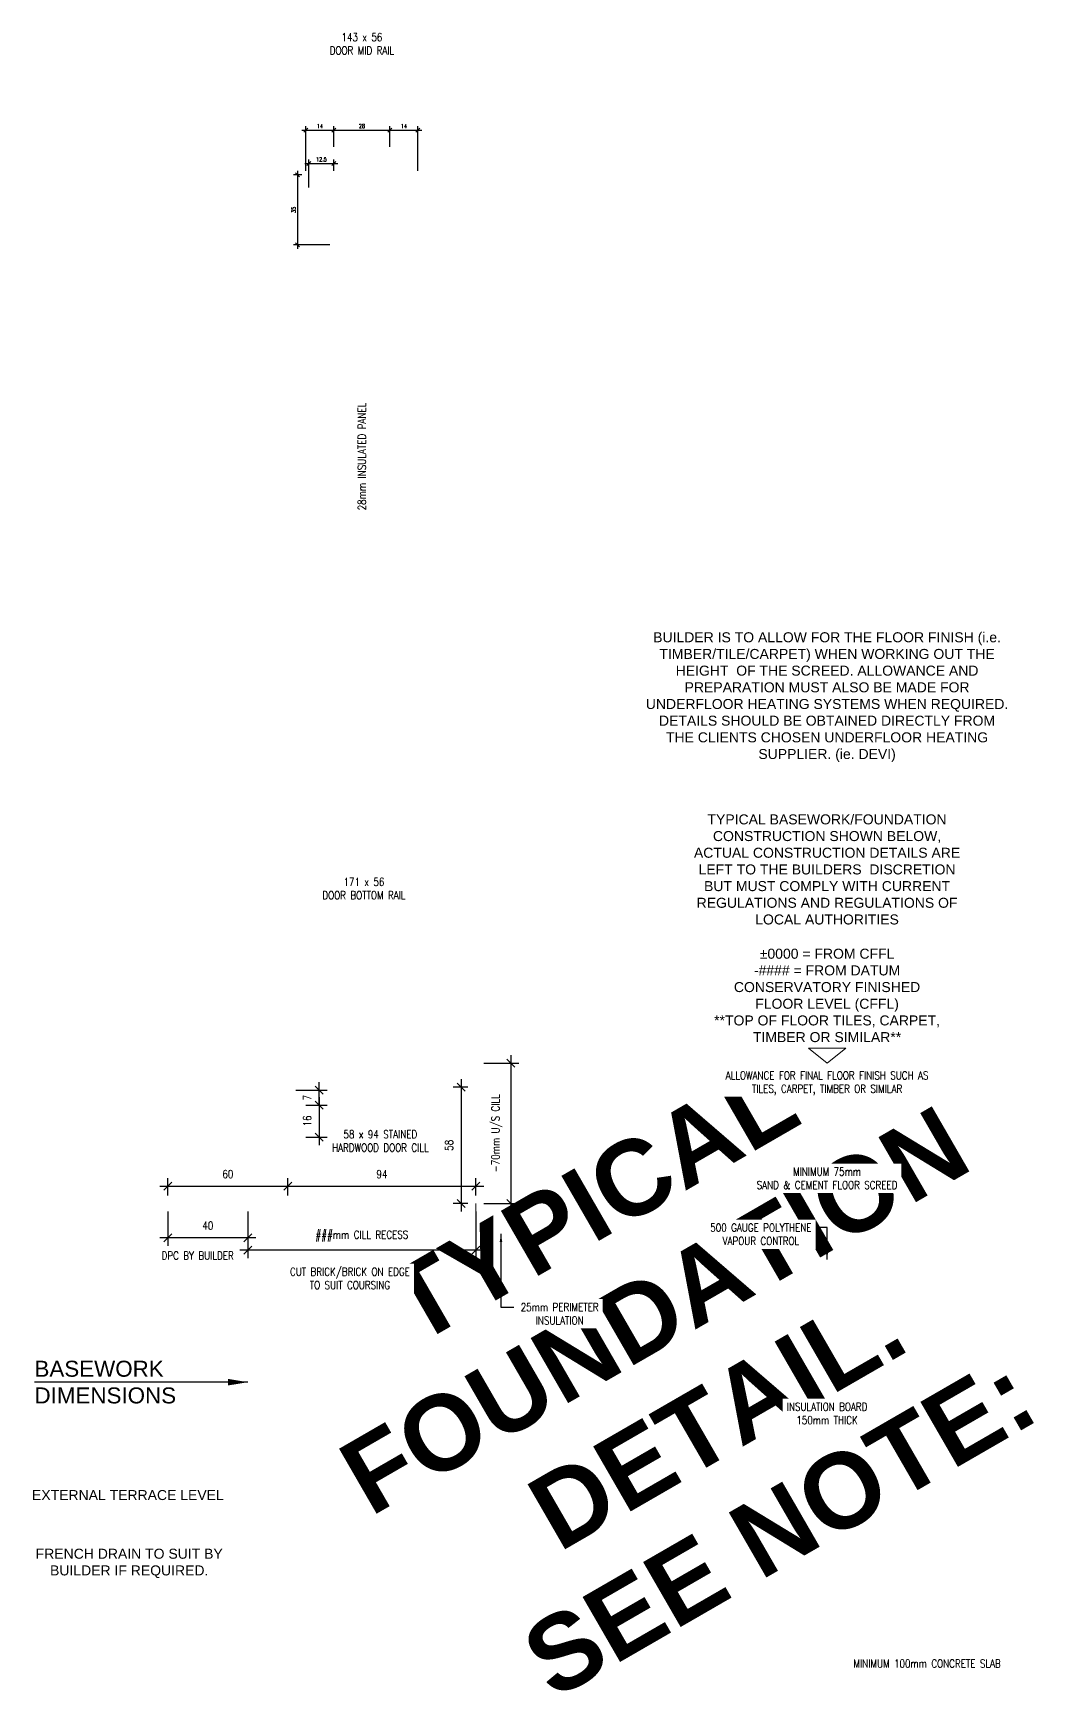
# Model space of a CAD drawing. Header units: millimetres. Extents: x -38686 to 870903, y -23218 to 232707.
# Drawn here: x 867910 to 868410, y 229037 to 229865 of the extents above; entities that cross this region are included whole.
import ezdxf

# ---------------------------------------------------------------- set-up
doc = ezdxf.new("R2010")
doc.units = ezdxf.units.MM
doc.header["$LTSCALE"] = 10
doc.header["$PDMODE"] = 35
doc.header["$PDSIZE"] = 50
doc.layers.add('44 - Detail Text', color=7, linetype='Continuous')
doc.styles.add('1-1', font='romans.shx', dxfattribs={"width": 0.8, "height": 2})
doc.styles.add('1-2', font='romans.shx', dxfattribs={"width": 0.8, "height": 4})
doc.styles.add('1-5', font='romans.shx', dxfattribs={"width": 0.8, "height": 10})
doc.styles.add('CGBOLD', font='arialbd.ttf')
doc.styles.add('Title1', font='ARIALN.TTF', dxfattribs={"height": 3})
doc.dimstyles.new('1-1', dxfattribs={"dimtxt": 2, "dimasz": 2, "dimexe": 2, "dimexo": 2, "dimgap": 1, "dimtad": 1, "dimdec": 0, "dimrnd": 0.5, "dimzin": 0, "dimdsep": 46, "dimtxsty": '1-1', "dimblk": 'OBLIQUE', "dimcen": 2, "dimdle": 2, "dimclrd": 251, "dimclre": 251, "dimclrt": 251, "dimadec": 0, "dimazin": 0, "dimtfac": 1, "dimtdec": 0, "dimtmove": 1, "dimatfit": 3, "dimfxl": 1, "dimtolj": 1, "dimtzin": 0, "dimlwd": 25, "dimarcsym": 0})
doc.dimstyles.new('1-2', dxfattribs={"dimtxt": 4, "dimasz": 4, "dimexe": 4, "dimexo": 4, "dimgap": 4, "dimtad": 1, "dimdec": 0, "dimzin": 0, "dimdsep": 46, "dimtxsty": '1-2', "dimblk": 'OBLIQUE', "dimcen": 4, "dimdle": 4, "dimclrd": 251, "dimclre": 251, "dimclrt": 251, "dimadec": 0, "dimazin": 0, "dimtfac": 1, "dimtdec": 0, "dimtix": 1, "dimtmove": 1, "dimatfit": 3, "dimfxl": 1, "dimtolj": 1, "dimtzin": 0, "dimlwd": 25, "dimarcsym": 0})
doc.dimstyles.new('1-5', dxfattribs={"dimtxt": 10, "dimasz": 10, "dimexe": 10, "dimexo": 10, "dimgap": 10, "dimtad": 1, "dimdec": 0, "dimzin": 0, "dimdsep": 46, "dimtxsty": '1-5', "dimblk": 'OBLIQUE', "dimcen": 10, "dimdle": 10, "dimclrd": 251, "dimclre": 251, "dimclrt": 251, "dimadec": 0, "dimazin": 0, "dimtfac": 1, "dimtdec": 0, "dimtix": 1, "dimtmove": 1, "dimatfit": 3, "dimfxl": 1, "dimtolj": 1, "dimtzin": 0, "dimlwd": 25, "dimarcsym": 0})

# ---------------------------------------------------------------- blocks, each defined once
blk = doc.blocks.new('_Oblique')
at = {"color": 0, "linetype": 'ByBlock', "lineweight": -2}
blk.add_line((-0.5, -0.5), (0.5, 0.5), dxfattribs=at)
blk = doc.blocks.new('*D1848')
at = {"layer": '44 - Detail Text', "color": 251, "lineweight": -2, "transparency": 16777216}
for p, q in [((868036.86, 229284.35), (868036.86, 229292.96)), ((868130.86, 229284.35), (868130.86, 229292.96))]:
    blk.add_line(p, q, dxfattribs=at)
at = {"layer": '44 - Detail Text', "color": 251, "lineweight": 25, "transparency": 16777216}
blk.add_line((868032.86, 229288.96), (868134.86, 229288.96), dxfattribs=at)
at = {"layer": 'Defpoints', "color": 0, "transparency": 16777216}
for p in [(868130.86, 229288.96), (868036.86, 229280.35), (868130.86, 229280.35)]:
    blk.add_point(p, dxfattribs=at)
at = {"layer": '44 - Detail Text', "color": 251, "lineweight": 25, "transparency": 16777216, "xscale": 4, "yscale": 4, "zscale": 4, "rotation": 180}
blk.add_blockref('_Oblique', (868036.86, 229288.96), dxfattribs=at)
at = {"layer": '44 - Detail Text', "color": 251, "lineweight": 25, "transparency": 16777216, "xscale": 4, "yscale": 4, "zscale": 4}
blk.add_blockref('_Oblique', (868130.86, 229288.96), dxfattribs=at)
at = {"layer": '44 - Detail Text', "color": 251, "lineweight": 9, "transparency": 16777216, "insert": (868083.86, 229294.96), "char_height": 4, "attachment_point": 5, "style": '1-2'}
blk.add_mtext('\\A1;94', dxfattribs=at)
blk = doc.blocks.new('*D1992')
at = {"layer": '44 - Detail Text', "color": 251, "lineweight": 25, "ltscale": 10, "transparency": 16777216}
blk.add_line((868123.4, 229342.35), (868123.4, 229276.35), dxfattribs=at)
at = {"layer": '44 - Detail Text', "color": 251, "lineweight": -2, "ltscale": 10, "transparency": 16777216}
for p, q in [((868126.86, 229338.35), (868119.4, 229338.35)), ((868126.86, 229280.35), (868119.4, 229280.35))]:
    blk.add_line(p, q, dxfattribs=at)
at = {"layer": 'Defpoints', "color": 0, "ltscale": 10, "transparency": 16777216}
for p in [(868130.86, 229338.35), (868123.4, 229280.35), (868130.86, 229280.35)]:
    blk.add_point(p, dxfattribs=at)
at = {"layer": '44 - Detail Text', "color": 251, "lineweight": 25, "ltscale": 10, "transparency": 16777216, "xscale": 4, "yscale": 4, "zscale": 4}
for p, rotation in [((868123.4, 229338.35), 90), ((868123.4, 229280.35), 270)]:
    blk.add_blockref('_Oblique', p, dxfattribs=dict(at, rotation=rotation))
at = {"layer": '44 - Detail Text', "color": 251, "lineweight": 9, "ltscale": 10, "transparency": 16777216, "insert": (868117.4, 229309.35), "char_height": 4, "attachment_point": 5, "rotation": 90, "style": '1-2'}
blk.add_mtext('\\A1;58', dxfattribs=at)
blk = doc.blocks.new('*D1993')
at = {"layer": '44 - Detail Text', "color": 251, "lineweight": -2, "ltscale": 10, "transparency": 16777216}
for p, q in [((867976.86, 229284.35), (867976.86, 229292.96)), ((868036.86, 229284.35), (868036.86, 229292.96))]:
    blk.add_line(p, q, dxfattribs=at)
at = {"layer": '44 - Detail Text', "color": 251, "lineweight": 25, "ltscale": 10, "transparency": 16777216}
blk.add_line((867972.86, 229288.96), (868040.86, 229288.96), dxfattribs=at)
at = {"layer": 'Defpoints', "color": 0, "ltscale": 10, "transparency": 16777216}
for p in [(868036.86, 229288.96), (867976.86, 229280.35), (868036.86, 229280.35)]:
    blk.add_point(p, dxfattribs=at)
at = {"layer": '44 - Detail Text', "color": 251, "lineweight": 25, "ltscale": 10, "transparency": 16777216, "xscale": 4, "yscale": 4, "zscale": 4, "rotation": 180}
blk.add_blockref('_Oblique', (867976.86, 229288.96), dxfattribs=at)
at = {"layer": '44 - Detail Text', "color": 251, "lineweight": 25, "ltscale": 10, "transparency": 16777216, "xscale": 4, "yscale": 4, "zscale": 4}
blk.add_blockref('_Oblique', (868036.86, 229288.96), dxfattribs=at)
at = {"layer": '44 - Detail Text', "color": 251, "lineweight": 9, "ltscale": 10, "transparency": 16777216, "insert": (868006.86, 229294.96), "char_height": 4, "attachment_point": 5, "style": '1-2'}
blk.add_mtext('\\A1;60', dxfattribs=at)
blk = doc.blocks.new('*D1994')
at = {"layer": '44 - Detail Text', "color": 251, "lineweight": -2, "ltscale": 10, "transparency": 16777216}
for p, q in [((867976.86, 229276.35), (867976.86, 229259.2)), ((868016.86, 229276.35), (868016.86, 229259.2))]:
    blk.add_line(p, q, dxfattribs=at)
at = {"layer": '44 - Detail Text', "color": 251, "lineweight": 25, "ltscale": 10, "transparency": 16777216}
blk.add_line((868020.86, 229263.2), (867972.86, 229263.2), dxfattribs=at)
at = {"layer": 'Defpoints', "color": 0, "ltscale": 10, "transparency": 16777216}
for p in [(867976.86, 229280.35), (868016.86, 229280.35), (867976.86, 229263.2)]:
    blk.add_point(p, dxfattribs=at)
at = {"layer": '44 - Detail Text', "color": 251, "lineweight": 25, "ltscale": 10, "transparency": 16777216, "xscale": 4, "yscale": 4, "zscale": 4, "rotation": 180}
blk.add_blockref('_Oblique', (867976.86, 229263.2), dxfattribs=at)
at = {"layer": '44 - Detail Text', "color": 251, "lineweight": 25, "ltscale": 10, "transparency": 16777216, "xscale": 4, "yscale": 4, "zscale": 4}
blk.add_blockref('_Oblique', (868016.86, 229263.2), dxfattribs=at)
at = {"layer": '44 - Detail Text', "color": 251, "lineweight": 9, "ltscale": 10, "transparency": 16777216, "insert": (867996.86, 229269.2), "char_height": 4, "attachment_point": 5, "style": '1-2'}
blk.add_mtext('\\A1;40', dxfattribs=at)
blk = doc.blocks.new('*D1849')
at = {"layer": '44 - Detail Text', "color": 251, "lineweight": -2, "transparency": 16777216}
for p, q in [((868040.86, 229336.86), (868056.53, 229336.86)), ((868045.86, 229329.49), (868056.53, 229329.49))]:
    blk.add_line(p, q, dxfattribs=at)
at = {"layer": '44 - Detail Text', "color": 251, "lineweight": 25, "transparency": 16777216}
for p, q in [((868052.53, 229336.86), (868052.53, 229340.86)), ((868052.53, 229329.49), (868052.53, 229336.86)), ((868052.53, 229329.49), (868052.53, 229325.49))]:
    blk.add_line(p, q, dxfattribs=at)
at = {"layer": 'Defpoints', "color": 0, "transparency": 16777216}
for p in [(868036.86, 229336.86), (868052.53, 229336.86), (868041.86, 229329.49)]:
    blk.add_point(p, dxfattribs=at)
at = {"layer": '44 - Detail Text', "color": 251, "lineweight": 25, "transparency": 16777216, "xscale": 4, "yscale": 4, "zscale": 4}
for p, rotation in [((868052.53, 229336.86), 270), ((868052.53, 229329.49), 90)]:
    blk.add_blockref('_Oblique', p, dxfattribs=dict(at, rotation=rotation))
at = {"layer": '44 - Detail Text', "color": 251, "lineweight": 9, "transparency": 16777216, "insert": (868046.53, 229333.18), "char_height": 4, "attachment_point": 5, "rotation": 90, "style": '1-2'}
blk.add_mtext('\\A1;7', dxfattribs=at)
blk = doc.blocks.new('*D1850')
at = {"layer": '44 - Detail Text', "color": 251, "lineweight": 25, "ltscale": 10, "transparency": 16777216}
blk.add_line((868052.53, 229333.49), (868052.53, 229309.49), dxfattribs=at)
at = {"layer": '44 - Detail Text', "color": 251, "lineweight": -2, "ltscale": 10, "transparency": 16777216}
for p, q in [((868045.86, 229329.49), (868056.53, 229329.49)), ((868045.86, 229313.49), (868056.53, 229313.49))]:
    blk.add_line(p, q, dxfattribs=at)
at = {"layer": 'Defpoints', "color": 0, "ltscale": 10, "transparency": 16777216}
for p in [(868041.86, 229329.49), (868041.86, 229313.49), (868052.53, 229313.49)]:
    blk.add_point(p, dxfattribs=at)
at = {"layer": '44 - Detail Text', "color": 251, "lineweight": 25, "ltscale": 10, "transparency": 16777216, "xscale": 4, "yscale": 4, "zscale": 4}
for p, rotation in [((868052.53, 229329.49), 90), ((868052.53, 229313.49), 270)]:
    blk.add_blockref('_Oblique', p, dxfattribs=dict(at, rotation=rotation))
at = {"layer": '44 - Detail Text', "color": 251, "lineweight": 9, "ltscale": 10, "transparency": 16777216, "insert": (868046.53, 229321.49), "char_height": 4, "attachment_point": 5, "rotation": 90, "style": '1-2'}
blk.add_mtext('\\A1;16', dxfattribs=at)
blk = doc.blocks.new('*D1851')
at = {"layer": '44 - Detail Text', "color": 251, "lineweight": 25, "ltscale": 10, "transparency": 16777216}
blk.add_line((868043.86, 229816.71), (868061.86, 229816.71), dxfattribs=at)
at = {"layer": '44 - Detail Text', "color": 251, "lineweight": -2, "ltscale": 10, "transparency": 16777216}
for p, q in [((868045.86, 229796.28), (868045.86, 229818.71)), ((868059.86, 229808.28), (868059.86, 229818.71))]:
    blk.add_line(p, q, dxfattribs=at)
at = {"layer": 'Defpoints', "color": 0, "ltscale": 10, "transparency": 16777216}
for p in [(868059.86, 229816.71), (868059.86, 229806.28), (868045.86, 229794.28)]:
    blk.add_point(p, dxfattribs=at)
at = {"layer": '44 - Detail Text', "color": 251, "lineweight": 25, "ltscale": 10, "transparency": 16777216, "xscale": 2, "yscale": 2, "zscale": 2, "rotation": 180}
blk.add_blockref('_Oblique', (868045.86, 229816.71), dxfattribs=at)
at = {"layer": '44 - Detail Text', "color": 251, "lineweight": 25, "ltscale": 10, "transparency": 16777216, "xscale": 2, "yscale": 2, "zscale": 2}
blk.add_blockref('_Oblique', (868059.86, 229816.71), dxfattribs=at)
at = {"layer": '44 - Detail Text', "color": 251, "lineweight": 9, "ltscale": 10, "transparency": 16777216, "insert": (868052.86, 229818.71), "char_height": 2, "attachment_point": 5, "style": '1-1'}
blk.add_mtext('\\A1;14', dxfattribs=at)
blk = doc.blocks.new('*D1852')
at = {"layer": '44 - Detail Text', "color": 251, "lineweight": 25, "ltscale": 10, "transparency": 16777216}
blk.add_line((868057.86, 229816.71), (868089.86, 229816.71), dxfattribs=at)
at = {"layer": '44 - Detail Text', "color": 251, "lineweight": -2, "ltscale": 10, "transparency": 16777216}
for p, q in [((868059.86, 229808.28), (868059.86, 229818.71)), ((868087.86, 229808.28), (868087.86, 229818.71))]:
    blk.add_line(p, q, dxfattribs=at)
at = {"layer": 'Defpoints', "color": 0, "ltscale": 10, "transparency": 16777216}
for p in [(868087.86, 229816.71), (868059.86, 229806.28), (868087.86, 229806.28)]:
    blk.add_point(p, dxfattribs=at)
at = {"layer": '44 - Detail Text', "color": 251, "lineweight": 25, "ltscale": 10, "transparency": 16777216, "xscale": 2, "yscale": 2, "zscale": 2, "rotation": 180}
blk.add_blockref('_Oblique', (868059.86, 229816.71), dxfattribs=at)
at = {"layer": '44 - Detail Text', "color": 251, "lineweight": 25, "ltscale": 10, "transparency": 16777216, "xscale": 2, "yscale": 2, "zscale": 2}
blk.add_blockref('_Oblique', (868087.86, 229816.71), dxfattribs=at)
at = {"layer": '44 - Detail Text', "color": 251, "lineweight": 9, "ltscale": 10, "transparency": 16777216, "insert": (868073.86, 229818.71), "char_height": 2, "attachment_point": 5, "style": '1-1'}
blk.add_mtext('\\A1;28', dxfattribs=at)
blk = doc.blocks.new('*D1853')
at = {"layer": '44 - Detail Text', "color": 251, "lineweight": 25, "ltscale": 10, "transparency": 16777216}
blk.add_line((868085.86, 229816.71), (868103.86, 229816.71), dxfattribs=at)
at = {"layer": '44 - Detail Text', "color": 251, "lineweight": -2, "ltscale": 10, "transparency": 16777216}
for p, q in [((868087.86, 229808.28), (868087.86, 229818.71)), ((868101.86, 229796.28), (868101.86, 229818.71))]:
    blk.add_line(p, q, dxfattribs=at)
at = {"layer": 'Defpoints', "color": 0, "ltscale": 10, "transparency": 16777216}
for p in [(868101.86, 229816.71), (868087.86, 229806.28), (868101.86, 229794.28)]:
    blk.add_point(p, dxfattribs=at)
at = {"layer": '44 - Detail Text', "color": 251, "lineweight": 25, "ltscale": 10, "transparency": 16777216, "xscale": 2, "yscale": 2, "zscale": 2, "rotation": 180}
blk.add_blockref('_Oblique', (868087.86, 229816.71), dxfattribs=at)
at = {"layer": '44 - Detail Text', "color": 251, "lineweight": 25, "ltscale": 10, "transparency": 16777216, "xscale": 2, "yscale": 2, "zscale": 2}
blk.add_blockref('_Oblique', (868101.86, 229816.71), dxfattribs=at)
at = {"layer": '44 - Detail Text', "color": 251, "lineweight": 9, "ltscale": 10, "transparency": 16777216, "insert": (868094.86, 229818.71), "char_height": 2, "attachment_point": 5, "style": '1-1'}
blk.add_mtext('\\A1;14', dxfattribs=at)
blk = doc.blocks.new('*D1995')
at = {"layer": '44 - Detail Text', "color": 251, "lineweight": 25, "ltscale": 10, "transparency": 16777216}
blk.add_line((868045.36, 229800.04), (868061.86, 229800.04), dxfattribs=at)
at = {"layer": '44 - Detail Text', "color": 251, "lineweight": -2, "ltscale": 10, "transparency": 16777216}
for p, q in [((868047.36, 229787.96), (868047.36, 229802.04)), ((868059.86, 229796.28), (868059.86, 229802.04))]:
    blk.add_line(p, q, dxfattribs=at)
at = {"layer": 'Defpoints', "color": 0, "ltscale": 10, "transparency": 16777216}
for p in [(868059.86, 229800.04), (868059.86, 229794.28), (868047.36, 229785.96)]:
    blk.add_point(p, dxfattribs=at)
at = {"layer": '44 - Detail Text', "color": 251, "lineweight": 25, "ltscale": 10, "transparency": 16777216, "xscale": 2, "yscale": 2, "zscale": 2, "rotation": 180}
blk.add_blockref('_Oblique', (868047.36, 229800.04), dxfattribs=at)
at = {"layer": '44 - Detail Text', "color": 251, "lineweight": 25, "ltscale": 10, "transparency": 16777216, "xscale": 2, "yscale": 2, "zscale": 2}
blk.add_blockref('_Oblique', (868059.86, 229800.04), dxfattribs=at)
at = {"layer": '44 - Detail Text', "color": 251, "lineweight": 9, "ltscale": 10, "transparency": 16777216, "insert": (868053.61, 229802.04), "char_height": 2, "attachment_point": 5, "style": '1-1'}
blk.add_mtext('\\A1;12.5', dxfattribs=at)
blk = doc.blocks.new('*D1996')
at = {"layer": '44 - Detail Text', "color": 251, "lineweight": -2, "ltscale": 10, "transparency": 16777216}
for p, q in [((868043.86, 229794.28), (868039.7, 229794.28)), ((868057.86, 229759.28), (868039.7, 229759.28))]:
    blk.add_line(p, q, dxfattribs=at)
at = {"layer": '44 - Detail Text', "color": 251, "lineweight": 25, "ltscale": 10, "transparency": 16777216}
blk.add_line((868041.7, 229796.28), (868041.7, 229757.28), dxfattribs=at)
at = {"layer": 'Defpoints', "color": 0, "ltscale": 10, "transparency": 16777216}
for p in [(868045.86, 229794.28), (868041.7, 229759.28), (868059.86, 229759.28)]:
    blk.add_point(p, dxfattribs=at)
at = {"layer": '44 - Detail Text', "color": 251, "lineweight": 25, "ltscale": 10, "transparency": 16777216, "xscale": 2, "yscale": 2, "zscale": 2}
for p, rotation in [((868041.7, 229794.28), 90), ((868041.7, 229759.28), 270)]:
    blk.add_blockref('_Oblique', p, dxfattribs=dict(at, rotation=rotation))
at = {"layer": '44 - Detail Text', "color": 251, "lineweight": 9, "ltscale": 10, "transparency": 16777216, "insert": (868039.7, 229776.78), "char_height": 2, "attachment_point": 5, "rotation": 90, "style": '1-1'}
blk.add_mtext('\\A1;35', dxfattribs=at)
blk = doc.blocks.new('*D1854')
at = {"layer": '44 - Detail Text', "color": 251, "lineweight": -2, "ltscale": 10, "transparency": 16777216}
for p, q in [((868016.86, 229276.35), (868016.86, 229252.98)), ((868130.86, 229276.35), (868130.86, 229252.98))]:
    blk.add_line(p, q, dxfattribs=at)
at = {"layer": '44 - Detail Text', "color": 251, "lineweight": 25, "ltscale": 10, "transparency": 16777216}
blk.add_line((868134.86, 229256.98), (868012.86, 229256.98), dxfattribs=at)
at = {"layer": 'Defpoints', "color": 0, "ltscale": 10, "transparency": 16777216}
for p in [(868016.86, 229280.35), (868130.86, 229280.35), (868016.86, 229256.98)]:
    blk.add_point(p, dxfattribs=at)
at = {"layer": '44 - Detail Text', "color": 251, "lineweight": 25, "ltscale": 10, "transparency": 16777216, "xscale": 4, "yscale": 4, "zscale": 4, "rotation": 180}
blk.add_blockref('_Oblique', (868016.86, 229256.98), dxfattribs=at)
at = {"layer": '44 - Detail Text', "color": 251, "lineweight": 25, "ltscale": 10, "transparency": 16777216, "xscale": 4, "yscale": 4, "zscale": 4}
blk.add_blockref('_Oblique', (868130.86, 229256.98), dxfattribs=at)
at = {"layer": '44 - Detail Text', "color": 251, "lineweight": 9, "ltscale": 10, "transparency": 16777216, "insert": (868073.86, 229264.03), "char_height": 4, "attachment_point": 5, "style": '1-2'}
blk.add_mtext('\\A1;###mm CILL RECESS', dxfattribs=at)
blk = doc.blocks.new('*D1997')
at = {"layer": '44 - Detail Text', "color": 251, "lineweight": -2, "ltscale": 10, "transparency": 16777216}
for p, q in [((868134.86, 229350.35), (868152.34, 229350.35)), ((868134.86, 229280.35), (868152.34, 229280.35))]:
    blk.add_line(p, q, dxfattribs=at)
at = {"layer": '44 - Detail Text', "color": 251, "lineweight": 25, "ltscale": 10, "transparency": 16777216}
blk.add_line((868148.34, 229354.35), (868148.34, 229276.35), dxfattribs=at)
at = {"layer": 'Defpoints', "color": 0, "ltscale": 10, "transparency": 16777216}
for p in [(868130.86, 229350.35), (868130.86, 229280.35), (868148.34, 229280.35)]:
    blk.add_point(p, dxfattribs=at)
at = {"layer": '44 - Detail Text', "color": 251, "lineweight": 25, "ltscale": 10, "transparency": 16777216, "xscale": 4, "yscale": 4, "zscale": 4}
for p, rotation in [((868148.34, 229350.35), 90), ((868148.34, 229280.35), 270)]:
    blk.add_blockref('_Oblique', p, dxfattribs=dict(at, rotation=rotation))
at = {"layer": '44 - Detail Text', "color": 251, "lineweight": 9, "ltscale": 10, "transparency": 16777216, "insert": (868141.29, 229315.35), "char_height": 4, "attachment_point": 5, "rotation": 90, "style": '1-2'}
blk.add_mtext('\\A1;-70mm U/S CILL', dxfattribs=at)

msp = doc.modelspace()

# ---------------------------------------------------------------- linework, layer by layer
at = {"layer": '44 - Detail Text', "color": 8, "lineweight": 9}
msp.add_line((868130.864, 229250.35), (868130.864, 229280.35), dxfattribs=at)
at = {"layer": '44 - Detail Text', "color": 8, "lineweight": 9, "ltscale": 1.5}
msp.add_lwpolyline([(868306.376, 229350.35), (868297.046, 229357.85), (868315.706, 229357.85)], close=True, dxfattribs=at)

# ---------------------------------------------------------------- texts
at = {"layer": '44 - Detail Text', "color": 8, "lineweight": 9}
for s, insert, char_height, attachment_point, style in [('143 x 56\\PDOOR MID RAIL', (868073.864, 229859.776), 4, 5, '1-2'), ('171 x 56\\PDOOR BOTTOM RAIL', (868074.871, 229437.666), 4, 5, '1-2'), ('58 x 94 STAINED\\PHARDWOOD DOOR CILL', (868083.077, 229311.51), 4, 5, '1-2'), ('DPC BY BUILDER', (867991.748, 229254.24), 4, 5, '1-2'), ('{\\fArial|b0|i0|c0|p34;\\W1;BASEWORK\\PDIMENSIONS}', (867910.185, 229190.983), 8, 4, '1-5')]:
    msp.add_mtext(s, dxfattribs=dict(at, insert=insert, char_height=char_height, attachment_point=attachment_point, style=style))
at = {"layer": '44 - Detail Text', "color": 8, "lineweight": 9, "insert": (868073.864, 229653.533), "char_height": 4, "attachment_point": 5, "rotation": 90, "style": '1-2', "bg_fill": 3, "box_fill_scale": 1.5, "bg_fill_color": 256, "bg_fill_transparency": 0}
msp.add_mtext('28mm INSULATED PANEL', dxfattribs=at)
at = {"layer": '44 - Detail Text', "color": 8, "lineweight": 9, "char_height": 5}
for s, insert, width, attachment_point, style in [('{\\fArial|b0|i0|c0|p34;BUILDER IS TO ALLOW FOR THE FLOOR FINISH (i.e. TIMBER/TILE/CARPET) WHEN WORKING OUT THE HEIGHT  OF THE SCREED. ALLOWANCE AND PREPARATION MUST ALSO BE MADE FOR UNDERFLOOR HEATING SYSTEMS WHEN REQUIRED. DETAILS SHOULD BE OBTAINED DIRECTLY FROM THE CLIENTS CHOSEN UNDERFLOOR HEATING SUPPLIER. (ie. DEVI)}', (868306.376, 229533.302), 181.24085, 5, 'Title1'), ('{\\fArial|b0|i0|c0|p34;TYPICAL BASEWORK/FOUNDATION CONSTRUCTION SHOWN BELOW, ACTUAL CONSTRUCTION DETAILS ARE LEFT TO THE BUILDERS  DISCRETION BUT MUST COMPLY WITH CURRENT REGULATIONS AND REGULATIONS OF LOCAL AUTHORITIES}', (868306.376, 229447.18), 140.7281, 5, 'Title1'), ('{\\fArial|b0|i0|c0|p34;\\W1;±0000 = FROM CFFL\\P-#### = FROM DATUM\\PCONSERVATORY FINISHED FLOOR LEVEL (CFFL)\\P**TOP OF FLOOR TILES, CARPET, TIMBER OR SIMILAR**}', (868306.376, 229360.85), 113.79441, 8, '1-2'), ('\\A1;{\\fArial|b0|i0|c0|p34;\\W1;EXTERNAL TERRACE LEVEL}', (867956.864, 229132.019), 97.08721, 8, '1-2'), ('{\\fArial|b0|i0|c0|p34;\\W1;FRENCH DRAIN TO SUIT BY BUILDER IF REQUIRED.}', (867957.532, 229093.056), 97.08721, 8, '1-2')]:
    msp.add_mtext(s, dxfattribs=dict(at, insert=insert, width=width, attachment_point=attachment_point, style=style))
at = {"layer": '44 - Detail Text', "color": 8, "lineweight": 9, "insert": (868305.299, 229370.132), "char_height": 37.5, "width": 290.86675, "attachment_point": 3, "rotation": 30, "style": 'CGBOLD'}
msp.add_mtext('\\pxqc;TYPICAL FOUNDATION DETAIL. SEE NOTE:', dxfattribs=at)

# ---------------------------------------------------------------- dimensions: what is measured, and where the dimension line sits
at = {"layer": '44 - Detail Text', "color": 8, "lineweight": 9, "ltscale": 10}
for base, p1, p2, dimstyle, picture, middle in [((868059.864, 229816.714), (868045.864, 229794.276), (868059.864, 229806.276), '1-1', '*D1851', (868052.864, 229818.714)), ((868087.864, 229816.714), (868059.864, 229806.276), (868087.864, 229806.276), '1-1', '*D1852', (868073.864, 229818.714)), ((868101.864, 229816.714), (868087.864, 229806.276), (868101.864, 229794.276), '1-1', '*D1853', (868094.864, 229818.714)), ((868036.864, 229288.956), (867976.864, 229280.35), (868036.864, 229280.35), '1-2', '*D1993', (868006.864, 229294.956)), ((867976.864, 229263.202), (868016.864, 229280.35), (867976.864, 229280.35), '1-2', '*D1994', (867996.864, 229269.202))]:
    dim = msp.add_linear_dim(base=base, p1=p1, p2=p2, dimstyle=dimstyle, dxfattribs=at)
    dim.commit()
    dim.dimension.update_dxf_attribs({"geometry": picture, "text_midpoint": middle})
dim = msp.add_linear_dim(base=(868059.864, 229800.042), p1=(868047.364, 229785.963), p2=(868059.864, 229794.276), dimstyle='1-1', override={"dimdec": 1}, dxfattribs=at)
dim.commit()
dim.dimension.update_dxf_attribs({"geometry": '*D1995', "text_midpoint": (868053.614, 229802.042)})
for base, p1, p2, dimstyle, picture, middle in [((868041.703, 229759.276), (868045.864, 229794.276), (868059.864, 229759.276), '1-1', '*D1996', (868039.703, 229776.776)), ((868123.398, 229280.35), (868130.864, 229338.35), (868130.864, 229280.35), '1-2', '*D1992', (868117.398, 229309.35)), ((868052.526, 229313.489), (868041.864, 229329.489), (868041.864, 229313.489), '1-2', '*D1850', (868046.526, 229321.489))]:
    dim = msp.add_linear_dim(base=base, p1=p1, p2=p2, angle=90, dimstyle=dimstyle, dxfattribs=at)
    dim.commit()
    dim.dimension.update_dxf_attribs({"geometry": picture, "text_midpoint": middle})
dim = msp.add_linear_dim(base=(868148.341, 229280.35), p1=(868130.864, 229350.35), p2=(868130.864, 229280.35), angle=90, dimstyle='1-2', override={"dimpost": '-<>mm U/S CILL'}, dxfattribs=at)
dim.commit()
dim.dimension.update_dxf_attribs({"geometry": '*D1997', "text_midpoint": (868141.293, 229315.35)})
at = {"layer": '44 - Detail Text', "color": 8, "lineweight": 9}
dim = msp.add_linear_dim(base=(868052.526, 229336.863), p1=(868041.864, 229329.489), p2=(868036.864, 229336.863), angle=90, dimstyle='1-2', dxfattribs=at)
dim.commit()
dim.dimension.update_dxf_attribs({"geometry": '*D1849', "text_midpoint": (868046.526, 229333.176)})
dim = msp.add_linear_dim(base=(868130.864, 229288.956), p1=(868036.864, 229280.35), p2=(868130.864, 229280.35), dimstyle='1-2', dxfattribs=at)
dim.commit()
dim.dimension.update_dxf_attribs({"geometry": '*D1848', "text_midpoint": (868083.864, 229294.956)})

# ---------------------------------------------------------------- leaders
msp.add_leader([(868016.864, 229190.983), (867910.185, 229190.983)], dimstyle='1-5', dxfattribs=at)

# ---------------------------------------------------------------- next in the draw order: texts
at = {"layer": '44 - Detail Text', "color": 8, "lineweight": 9, "insert": (868306.376, 229340.35), "char_height": 4, "width": 115.24395, "attachment_point": 5, "style": '1-2', "bg_fill": 2}
msp.add_mtext('ALLOWANCE FOR FINAL FLOOR FINISH SUCH AS TILES, CARPET, TIMBER OR SIMILAR', dxfattribs=at)
at = {"layer": '44 - Detail Text', "color": 8, "lineweight": 9, "char_height": 4, "attachment_point": 5, "style": '1-2', "bg_fill": 2}
for s, insert in [('MINIMUM 75mm\\PSAND & CEMENT FLOOR SCREED', (868306.376, 229292.85)), ('500 GAUGE POLYTHENE\\PVAPOUR CONTROL', (868273.293, 229264.886)), ('CUT BRICK/BRICK ON EDGE\\PTO SUIT COURSING', (868067.864, 229242.85)), ('25mm PERIMETER\\PINSULATION', (868172.718, 229225.15)), ('INSULATION BOARD\\P150mm THICK', (868306.376, 229175.35)), ('MINIMUM 100mm CONCRETE SLAB', (868356.376, 229050.35))]:
    msp.add_mtext(s, dxfattribs=dict(at, insert=insert))

# ---------------------------------------------------------------- next in the draw order: dimensions: what is measured, and where the dimension line sits
at = {"layer": '44 - Detail Text', "color": 8, "lineweight": 9, "ltscale": 10}
dim = msp.add_linear_dim(base=(868016.864, 229256.984), p1=(868130.864, 229280.35), p2=(868016.864, 229280.35), text='###mm CILL RECESS', dimstyle='1-2', override={"dimpost": 'mm CILL RECESS'}, dxfattribs=at)
dim.commit()
dim.dimension.update_dxf_attribs({"geometry": '*D1854', "text_midpoint": (868073.864, 229264.032)})

# ---------------------------------------------------------------- next in the draw order: leaders
at = {"layer": '44 - Detail Text', "color": 8, "lineweight": 9}
for points in [[(868306.348, 229252.35), (868306.348, 229268.33), (868301.896, 229268.33)], [(868143.364, 229265.045), (868143.364, 229228.427), (868149.758, 229228.427)]]:
    msp.add_leader(points, dimstyle='1-2', override={"dimgap": 4, "dimtad": 0}, dxfattribs=at)

doc.saveas('drawing.dxf')
